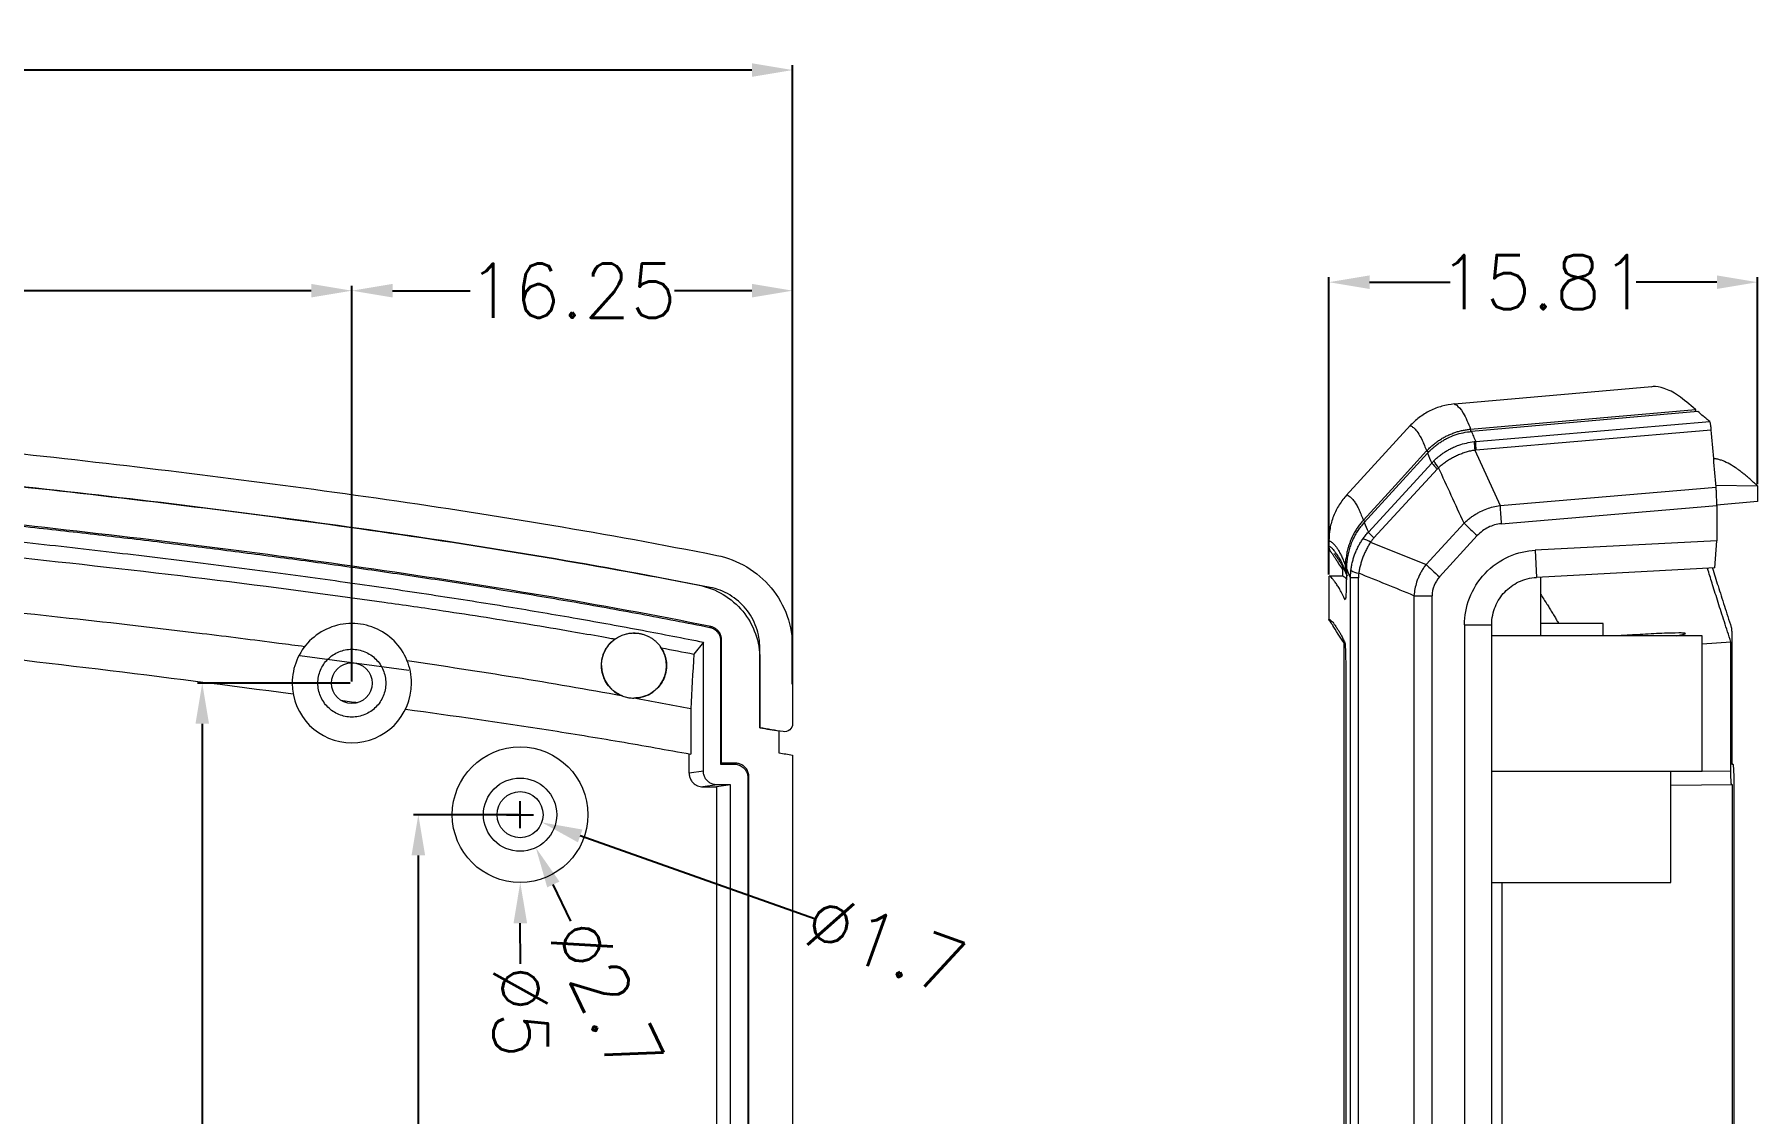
# Model space of a CAD drawing. Header units: inches. Extents: x 2021 to 3023, y 1089 to 1338.
# Drawn here: x 2543.6 to 2607.2, y 1244.2 to 1284 of the extents above; entities that cross this region are included whole.
import ezdxf

# ---------------------------------------------------------------- set-up
doc = ezdxf.new("R2010")
doc.units = ezdxf.units.IN
doc.styles.get("Standard").update_dxf_attribs({"font": 'txt', "bigfont": 'gbcbig.shx'})
doc.dimstyles.new('2', dxfattribs={"dimtxt": 2, "dimasz": 1.5, "dimexe": 0.18, "dimexo": 0.0625, "dimgap": 0.1, "dimtad": 0, "dimzin": 9, "dimdsep": 46, "dimtxsty": 'Standard', "dimcen": 0.5, "dimclrd": 3, "dimclre": 3, "dimadec": 0, "dimazin": 2, "dimtfac": 1, "dimtofl": 0, "dimtmove": 0, "dimatfit": 3, "dimfxl": 1, "dimtolj": 1, "dimtzin": 0, "dimarcsym": 0})

# ---------------------------------------------------------------- blocks, each defined once
blk = doc.blocks.new('*D121')
at = {"color": 3, "lineweight": -2}
for p, q in [((2461.172, 1266.068), (2461.172, 1282.888)), ((2462.672, 1282.708), (2513.106, 1282.708)), ((2570.072, 1282.708), (2519.639, 1282.708)), ((2571.572, 1261.469), (2571.572, 1282.888))]:
    blk.add_line(p, q, dxfattribs=at)
at = {"color": 3}
for points in [[(2462.672, 1282.958), (2462.672, 1282.458), (2461.172, 1282.708)], [(2570.072, 1282.958), (2570.072, 1282.458), (2571.572, 1282.708)]]:
    blk.add_solid(points, dxfattribs=at)
at = {"layer": 'Defpoints', "color": 0}
for p in [(2571.572, 1282.708), (2461.172, 1266.005), (2571.572, 1261.406)]:
    blk.add_point(p, dxfattribs=at)
at = {"color": 0, "insert": (2516.372, 1282.708), "char_height": 2, "attachment_point": 5}
blk.add_mtext('\\A1;110.4', dxfattribs=at)
blk = doc.blocks.new('*D128')
at = {"color": 3, "lineweight": -2}
for p, q in [((2555.256, 1260.104), (2549.621, 1260.104)), ((2549.801, 1258.604), (2549.801, 1243.854)), ((2549.801, 1222.904), (2549.801, 1237.654)), ((2555.256, 1221.404), (2549.621, 1221.404))]:
    blk.add_line(p, q, dxfattribs=at)
at = {"color": 3}
for points in [[(2549.551, 1258.604), (2550.051, 1258.604), (2549.801, 1260.104)], [(2549.551, 1222.904), (2550.051, 1222.904), (2549.801, 1221.404)]]:
    blk.add_solid(points, dxfattribs=at)
at = {"layer": 'Defpoints', "color": 0}
for p in [(2549.801, 1260.104), (2555.318, 1260.104), (2555.318, 1221.404)]:
    blk.add_point(p, dxfattribs=at)
at = {"color": 0, "insert": (2549.801, 1240.754), "char_height": 2, "attachment_point": 5, "rotation": 90}
blk.add_mtext('\\A1;38.7', dxfattribs=at)
blk = doc.blocks.new('*D129')
at = {"color": 3, "lineweight": -2}
for p, q in [((2561.46, 1255.254), (2557.589, 1255.254)), ((2557.769, 1253.754), (2557.769, 1242.52)), ((2557.769, 1227.754), (2557.769, 1238.987)), ((2561.46, 1226.254), (2557.589, 1226.254))]:
    blk.add_line(p, q, dxfattribs=at)
at = {"color": 3}
for points in [[(2557.519, 1253.754), (2558.019, 1253.754), (2557.769, 1255.254)], [(2557.519, 1227.754), (2558.019, 1227.754), (2557.769, 1226.254)]]:
    blk.add_solid(points, dxfattribs=at)
at = {"layer": 'Defpoints', "color": 0}
for p in [(2561.522, 1255.254), (2557.769, 1226.254), (2561.522, 1226.254)]:
    blk.add_point(p, dxfattribs=at)
at = {"color": 0, "insert": (2557.769, 1240.754), "char_height": 2, "attachment_point": 5, "rotation": 90}
blk.add_mtext('\\A1;29', dxfattribs=at)
blk = doc.blocks.new('*D130')
at = {"color": 3, "lineweight": -2}
for p, q in [((2555.318, 1260.166), (2555.318, 1274.754)), ((2571.572, 1260.072), (2571.572, 1274.754)), ((2556.818, 1274.574), (2559.679, 1274.574)), ((2570.072, 1274.574), (2567.212, 1274.574))]:
    blk.add_line(p, q, dxfattribs=at)
at = {"color": 3}
for points in [[(2556.818, 1274.824), (2556.818, 1274.324), (2555.318, 1274.574)], [(2570.072, 1274.824), (2570.072, 1274.324), (2571.572, 1274.574)]]:
    blk.add_solid(points, dxfattribs=at)
at = {"layer": 'Defpoints', "color": 0}
for p in [(2555.318, 1274.574), (2555.318, 1260.104), (2571.572, 1260.01)]:
    blk.add_point(p, dxfattribs=at)
at = {"color": 0, "insert": (2563.445, 1274.574), "char_height": 2, "attachment_point": 5}
blk.add_mtext('\\A1;16.25', dxfattribs=at)
blk = doc.blocks.new('*D131')
at = {"color": 3, "lineweight": -2}
for p, q in [((2522.172, 1263.366), (2522.172, 1274.754)), ((2555.318, 1260.166), (2555.318, 1274.754)), ((2523.672, 1274.574), (2534.979, 1274.574)), ((2553.818, 1274.574), (2542.512, 1274.574))]:
    blk.add_line(p, q, dxfattribs=at)
at = {"color": 3}
for points in [[(2523.672, 1274.824), (2523.672, 1274.324), (2522.172, 1274.574)], [(2553.818, 1274.824), (2553.818, 1274.324), (2555.318, 1274.574)]]:
    blk.add_solid(points, dxfattribs=at)
at = {"layer": 'Defpoints', "color": 0}
for p in [(2522.172, 1274.574), (2522.172, 1263.304), (2555.318, 1260.104)]:
    blk.add_point(p, dxfattribs=at)
at = {"color": 0, "insert": (2538.745, 1274.574), "char_height": 2, "attachment_point": 5}
blk.add_mtext('\\A1;33.15', dxfattribs=at)
blk = doc.blocks.new('*D139')
at = {"color": 3, "lineweight": -2}
for p, q in [((2561.522, 1254.754), (2561.522, 1255.754)), ((2561.022, 1255.254), (2562.022, 1255.254)), ((2561.535, 1249.754), (2561.531, 1251.254))]:
    blk.add_line(p, q, dxfattribs=at)
at = {"color": 3}
blk.add_solid([(2561.781, 1251.254), (2561.281, 1251.253), (2561.528, 1252.754)], dxfattribs=at)
at = {"layer": 'Defpoints', "color": 0}
for p in [(2561.517, 1257.754), (2561.528, 1252.754)]:
    blk.add_point(p, dxfattribs=at)
at = {"color": 0, "insert": (2561.539, 1247.987), "char_height": 2, "attachment_point": 5, "rotation": 270.1296}
blk.add_mtext('\\A1;∅5', dxfattribs=at)
blk = doc.blocks.new('*D140')
at = {"color": 3, "lineweight": -2}
for p, q in [((2561.522, 1254.754), (2561.522, 1255.754)), ((2561.022, 1255.254), (2562.022, 1255.254)), ((2563.394, 1251.327), (2562.748, 1252.681))]:
    blk.add_line(p, q, dxfattribs=at)
at = {"color": 3}
blk.add_solid([(2562.974, 1252.788), (2562.523, 1252.573), (2562.103, 1254.035)], dxfattribs=at)
at = {"layer": 'Defpoints', "color": 0}
for p in [(2560.942, 1256.472), (2562.103, 1254.035)]:
    blk.add_point(p, dxfattribs=at)
at = {"color": 0, "insert": (2564.727, 1248.528), "char_height": 2, "attachment_point": 5, "rotation": 295.47857}
blk.add_mtext('\\A1;∅2.7', dxfattribs=at)
blk = doc.blocks.new('*D141')
at = {"color": 3, "lineweight": -2}
for p, q in [((2561.522, 1254.754), (2561.522, 1255.754)), ((2561.022, 1255.254), (2562.022, 1255.254)), ((2572.385, 1251.414), (2563.738, 1254.471))]:
    blk.add_line(p, q, dxfattribs=at)
at = {"color": 3}
blk.add_solid([(2563.821, 1254.706), (2563.655, 1254.235), (2562.324, 1254.97)], dxfattribs=at)
at = {"layer": 'Defpoints', "color": 0}
for p in [(2560.721, 1255.537), (2562.324, 1254.97)]:
    blk.add_point(p, dxfattribs=at)
at = {"color": 0, "insert": (2574.994, 1250.493), "char_height": 2, "attachment_point": 5, "rotation": 340.53588}
blk.add_mtext('\\A1;∅1.7', dxfattribs=at)
blk = doc.blocks.new('*D142')
at = {"color": 3, "lineweight": -2}
for p, q in [((2591.346, 1264.111), (2591.346, 1275.067)), ((2592.846, 1274.887), (2595.818, 1274.887)), ((2605.655, 1274.887), (2602.684, 1274.887)), ((2607.155, 1267.442), (2607.155, 1275.067))]:
    blk.add_line(p, q, dxfattribs=at)
at = {"color": 3}
for points in [[(2592.846, 1275.137), (2592.846, 1274.637), (2591.346, 1274.887)], [(2605.655, 1275.137), (2605.655, 1274.637), (2607.155, 1274.887)]]:
    blk.add_solid(points, dxfattribs=at)
at = {"layer": 'Defpoints', "color": 0}
for p in [(2607.155, 1274.887), (2607.155, 1267.38), (2591.346, 1264.048)]:
    blk.add_point(p, dxfattribs=at)
at = {"color": 0, "insert": (2599.251, 1274.887), "char_height": 2, "attachment_point": 5}
blk.add_mtext('\\A1;15.81', dxfattribs=at)

msp = doc.modelspace()

# ---------------------------------------------------------------- linework, layer by layer
at = {"color": 7, "linetype": 'Continuous', "lineweight": 15}
for p, q in [((2603.257, 1271.032), (2595.977, 1270.395)), ((2595.978, 1270.385), (2595.992, 1270.379)), ((2596.575, 1269.466), (2604.868, 1270.197)), ((2594.358, 1269.61), (2591.987, 1267.023)), ((2604.954, 1270.121), (2596.607, 1269.385)), ((2596.763, 1269.016), (2605.391, 1269.749)), ((2605.45, 1269.436), (2596.767, 1268.698)), ((2592.652, 1266.028), (2594.985, 1268.583)), ((2596.767, 1268.698), (2596.731, 1268.695)), ((2596.731, 1268.695), (2597.659, 1266.655)), ((2605.569, 1268.38), (2605.538, 1268.381)), ((2592.803, 1265.673), (2595.139, 1268.218)), ((2595.348, 1268.002), (2593.01, 1265.458)), ((2592.004, 1267.041), (2592.004, 1267.041)), ((2597.659, 1266.655), (2605.627, 1267.333)), ((2605.621, 1267.407), (2607.155, 1267.38)), ((2607.155, 1267.38), (2607.155, 1266.799)), ((2597.707, 1265.98), (2605.652, 1266.655)), ((2607.155, 1266.799), (2605.652, 1266.668)), ((2605.652, 1266.655), (2605.652, 1265.355)), ((2594.934, 1264.48), (2596.332, 1266.003)), ((2591.346, 1265.349), (2591.346, 1265.149)), ((2591.347, 1265.149), (2591.347, 1265.149)), ((2592.886, 1265.303), (2594.934, 1264.48)), ((2595.426, 1264.02), (2596.822, 1265.544)), ((2605.652, 1265.355), (2598.958, 1265.004)), ((2605.583, 1264.35), (2605.652, 1265.355)), ((2598.958, 1265.004), (2599.01, 1264.005)), ((2591.346, 1264.048), (2591.346, 1262.448)), ((2591.852, 1264.054), (2591.353, 1264.054)), ((2591.846, 1264.417), (2591.846, 1264.054)), ((2592.439, 1263.987), (2592.146, 1263.987)), ((2592.146, 1217.52), (2592.146, 1263.987)), ((2592.439, 1217.52), (2592.439, 1263.987)), ((2605.583, 1264.35), (2599.01, 1264.005)), ((2599.158, 1263.804), (2599.158, 1264.013)), ((2594.486, 1263.329), (2595.158, 1263.329)), ((2594.486, 1263.329), (2594.486, 1218.178)), ((2595.158, 1218.178), (2595.158, 1263.329)), ((2599.158, 1261.854), (2599.158, 1263.804)), ((2565.701, 1261.952), (2565.851, 1261.946)), ((2596.352, 1262.258), (2596.352, 1219.249)), ((2596.352, 1262.258), (2597.352, 1262.258)), ((2597.352, 1219.249), (2597.352, 1262.258)), ((2601.46, 1262.304), (2599.158, 1262.304)), ((2568.281, 1261.617), (2567.928, 1261.174)), ((2568.281, 1256.853), (2568.281, 1261.617)), ((2568.916, 1261.67), (2568.952, 1261.7)), ((2568.916, 1261.67), (2568.916, 1257.117)), ((2568.952, 1257.154), (2568.952, 1261.7)), ((2570.365, 1258.459), (2570.365, 1261.394)), ((2571.572, 1261.406), (2571.572, 1258.613)), ((2591.896, 1261.677), (2591.896, 1219.828)), ((2605.108, 1261.854), (2597.352, 1261.854)), ((2605.108, 1259.354), (2605.108, 1261.854)), ((2606.171, 1261.617), (2605.108, 1261.535)), ((2606.171, 1256.853), (2606.171, 1261.617)), ((2606.211, 1261.67), (2606.211, 1257.117)), ((2557.425, 1260.574), (2553.395, 1261.109)), ((2570.365, 1260.987), (2570.365, 1258.459)), ((2591.971, 1260.388), (2591.971, 1221.119)), ((2567.815, 1259.151), (2567.815, 1257.488)), ((2605.108, 1256.854), (2605.108, 1259.354)), ((2571.069, 1258.342), (2571.069, 1257.532)), ((2567.76, 1256.779), (2567.76, 1257.498)), ((2568.281, 1256.853), (2567.76, 1256.779)), ((2568.952, 1257.154), (2568.916, 1257.117)), ((2568.916, 1257.117), (2569.421, 1257.117)), ((2569.458, 1257.154), (2568.952, 1257.154)), ((2569.421, 1257.117), (2569.458, 1257.154)), ((2571.572, 1257.454), (2571.572, 1224.053)), ((2597.352, 1256.854), (2605.108, 1256.854)), ((2606.211, 1257.117), (2606.244, 1257.117)), ((2606.244, 1257.117), (2606.211, 1257.117)), ((2568.784, 1256.354), (2568.263, 1256.279)), ((2568.263, 1256.279), (2568.767, 1256.28)), ((2569.287, 1256.354), (2568.767, 1256.28)), ((2568.767, 1256.28), (2568.767, 1225.228)), ((2569.287, 1256.354), (2568.784, 1256.354)), ((2569.287, 1225.154), (2569.287, 1256.354)), ((2569.958, 1256.653), (2569.921, 1256.616)), ((2569.921, 1256.616), (2569.921, 1224.891)), ((2569.958, 1224.854), (2569.958, 1256.653)), ((2603.958, 1252.754), (2603.958, 1256.834)), ((2606.203, 1256.354), (2603.958, 1256.334)), ((2606.235, 1256.354), (2603.958, 1256.334)), ((2606.235, 1256.354), (2606.203, 1256.354)), ((2606.235, 1225.154), (2606.235, 1256.354)), ((2606.276, 1256.616), (2606.276, 1224.891)), ((2597.352, 1252.754), (2603.958, 1252.754)), ((2597.728, 1252.754), (2597.728, 1228.754))]:
    msp.add_line(p, q, dxfattribs=at)
at = {"color": 8, "linetype": 'Continuous', "lineweight": 15}
for p, q in [((2570.365, 1261.394), (2570.332, 1261.353)), ((2606.171, 1256.853), (2603.958, 1256.834))]:
    msp.add_line(p, q, dxfattribs=at)
at = {"color": 7, "linetype": 'Continuous', "lineweight": 15, "flags": 128}
for points in [[(2592.62, 1266.109), (2593.787, 1267.387), (2594.953, 1268.664)], [(2568.514, 1262.161), (2568.533, 1262.176), (2568.551, 1262.191)]]:
    msp.add_lwpolyline(points, dxfattribs=at)
at = {"color": 7, "linetype": 'Continuous', "lineweight": 15}
for centre, radius in [((2555.318, 1260.104), 0.75), ((2561.522, 1255.254), 2.5), ((2561.522, 1255.254), 1.35), ((2561.522, 1255.254), 0.85)]:
    msp.add_circle(centre, radius, dxfattribs=at)
at = {"color": 8, "linetype": 'Continuous', "lineweight": 15}
for centre, radius, start, end in [((2592.881, 1269.054), 3.718, 5.01426, 6.35882), ((2589.393, 1262.413), 8.366, 47.61817, 48.3471), ((2587.052, 1259.85), 8.377, 47.61877, 48.34715), ((2590.745, 1252.954), 11.802, 83.79221, 84.00058), ((2592.25, 1264.26), 0.298, 179.8811, 223.79029), ((2592.096, 1264.438), 0.135, 185.09573, 230.15823)]:
    msp.add_arc(centre, radius, start, end, dxfattribs=at)
at = {"color": 7, "linetype": 'Continuous', "lineweight": 15}
for centre, radius, start, end in [((2603.476, 1269.463), 6.789, 183.82883, 186.49869), ((2598.774, 1268.883), 2.015, 176.23634, 185.27336), ((2596.046, 1268.711), 0.931, 206.52304, 225.34757), ((2596.867, 1269.675), 2.26, 220.1526, 227.76362), ((2619.757, 1267.89), 22.133, 183.19749, 184.95098), ((2618.212, 1288.932), 31.694, 226.34033, 227.55483), ((2592.515, 1264.772), 0.647, 55.00799, 82.76707), ((2594.52, 1267.122), 2.247, 220.14603, 227.76156), ((2592.496, 1264.697), 0.545, 232.25685, 264.99163), ((2565.721, 1260.752), 1.199, 179.93143, 35.20555), ((2555.318, 1260.104), 2.2, 180, 0)]:
    msp.add_arc(centre, radius, start, end, dxfattribs=at)
for points, knots in [([(2470.299, 1270.197), (2474.401, 1270.483), (2478.508, 1270.708), (2486.734, 1270.981), (2490.854, 1271.033), (2497.03, 1271.038), (2499.089, 1271.028), (2503.207, 1270.989), (2505.266, 1270.961), (2509.385, 1270.88), (2511.444, 1270.826), (2515.562, 1270.68), (2517.621, 1270.589), (2523.798, 1270.262), (2527.914, 1269.973), (2536.131, 1269.282), (2540.235, 1268.885), (2548.431, 1267.975), (2552.52, 1267.464), (2560.672, 1266.29), (2564.734, 1265.62), (2568.774, 1264.815)], [0, 0, 0, 0, 0.125, 0.125, 0.25, 0.25, 0.3125, 0.3125, 0.375, 0.375, 0.4375, 0.4375, 0.5, 0.5, 0.625, 0.625, 0.75, 0.75, 0.875, 0.875, 1, 1, 1, 1]), ([(2604.868, 1270.197), (2604.65, 1270.381), (2604.215, 1270.75), (2603.705, 1270.998), (2603.371, 1271.06), (2603.245, 1271.023), (2603.218, 1271.015)], [0, 0, 0, 0, 0.304872, 0.609992, 0.914861, 1, 1, 1, 1]), ([(2595.972, 1270.396), (2595.819, 1270.374), (2595.511, 1270.331), (2595.07, 1270.156), (2594.665, 1269.911), (2594.444, 1269.693), (2594.335, 1269.584)], [0, 0, 0, 0, 0.248696, 0.499943, 0.751217, 1, 1, 1, 1]), ([(2604.882, 1270.115), (2604.881, 1270.128), (2604.878, 1270.165), (2604.873, 1270.189), (2604.869, 1270.195), (2604.868, 1270.197)], [0, 0, 0, 0, 0.282001, 0.77673, 1, 1, 1, 1]), ([(2568.526, 1263.634), (2564.484, 1264.44), (2560.419, 1265.11), (2552.258, 1266.283), (2548.163, 1266.794), (2539.967, 1267.701), (2535.863, 1268.097), (2527.645, 1268.785), (2523.531, 1269.072), (2517.348, 1269.396), (2515.286, 1269.486), (2511.164, 1269.63), (2509.103, 1269.682), (2504.984, 1269.761), (2502.924, 1269.788), (2498.806, 1269.825), (2496.748, 1269.834), (2490.574, 1269.826), (2486.46, 1269.771), (2480.293, 1269.559), (2478.238, 1269.467), (2474.129, 1269.245), (2472.076, 1269.114), (2470.022, 1268.969)], [0, 0, 0, 0, 0.125, 0.125, 0.25, 0.25, 0.375, 0.375, 0.5, 0.5, 0.5625, 0.5625, 0.625, 0.625, 0.6875, 0.6875, 0.75, 0.75, 0.875, 0.875, 0.9375, 0.9375, 1, 1, 1, 1]), ([(2470.022, 1268.969), (2472.065, 1269.113), (2474.109, 1269.244), (2478.199, 1269.465), (2480.246, 1269.557), (2486.391, 1269.769), (2490.495, 1269.825), (2496.647, 1269.834), (2498.698, 1269.826), (2502.8, 1269.79), (2504.852, 1269.762), (2508.954, 1269.686), (2511.005, 1269.634), (2515.108, 1269.493), (2517.159, 1269.405), (2523.312, 1269.086), (2527.412, 1268.802), (2535.598, 1268.122), (2539.685, 1267.729), (2547.85, 1266.831), (2551.925, 1266.326), (2560.047, 1265.168), (2564.094, 1264.508), (2568.12, 1263.715)], [0, 0, 0, 0, 0.0625, 0.0625, 0.125, 0.125, 0.25, 0.25, 0.3125, 0.3125, 0.375, 0.375, 0.4375, 0.4375, 0.5, 0.5, 0.625, 0.625, 0.75, 0.75, 0.875, 0.875, 1, 1, 1, 1]), ([(2605.391, 1269.749), (2605.351, 1269.781), (2605.312, 1269.814), (2605.272, 1269.846), (2605.233, 1269.879), (2605.195, 1269.912), (2605.156, 1269.945), (2605.087, 1270.004), (2605.02, 1270.063), (2604.954, 1270.121)], [0, 0, 0, 0, 0.001369104, 0.001369104, 0.001369104, 0.002738208, 0.002738208, 0.002738208, 0.00519839, 0.00519839, 0.00519839, 0.00519839]), ([(2605.45, 1269.436), (2605.448, 1269.459), (2605.443, 1269.505), (2605.436, 1269.567), (2605.428, 1269.623), (2605.42, 1269.671), (2605.411, 1269.71), (2605.401, 1269.737), (2605.395, 1269.745), (2605.391, 1269.749)], [0, 0, 0, 0, 0.1271304, 0.2605366, 0.3997639, 0.5441872, 0.6930151, 0.8453065, 1, 1, 1, 1]), ([(2594.953, 1268.664), (2594.989, 1268.701), (2595.06, 1268.777), (2595.177, 1268.881), (2595.299, 1268.979), (2595.428, 1269.069), (2595.561, 1269.151), (2595.7, 1269.224), (2595.842, 1269.288), (2595.986, 1269.343), (2596.133, 1269.388), (2596.28, 1269.423), (2596.428, 1269.45), (2596.526, 1269.461), (2596.575, 1269.466)], [0, 0, 0, 0, 0.083951, 0.168335, 0.252989, 0.337746, 0.422438, 0.506899, 0.590964, 0.674472, 0.75727, 0.839214, 0.920165, 1, 1, 1, 1]), ([(2594.985, 1268.583), (2595.021, 1268.62), (2595.092, 1268.695), (2595.206, 1268.799), (2595.326, 1268.895), (2595.452, 1268.983), (2595.583, 1269.064), (2595.766, 1269.162), (2596.003, 1269.261), (2596.301, 1269.347), (2596.505, 1269.372), (2596.607, 1269.385)], [0, 0, 0, 0, 0.083757, 0.166933, 0.249851, 0.332835, 0.416208, 0.500288, 0.667455, 0.833162, 1, 1, 1, 1]), ([(2595.213, 1268.295), (2595.248, 1268.328), (2595.319, 1268.396), (2595.432, 1268.49), (2595.551, 1268.579), (2595.676, 1268.66), (2595.806, 1268.734), (2595.96, 1268.81), (2596.251, 1268.93), (2596.512, 1268.976), (2596.702, 1269.01)], [0, 0, 0, 0, 0.086987, 0.174669, 0.262899, 0.351526, 0.440395, 0.529348, 0.658249, 1, 1, 1, 1]), ([(2596.607, 1269.385), (2596.63, 1269.326), (2596.679, 1269.202), (2596.734, 1269.08), (2596.763, 1269.016)], [0, 0, 0, 0, 0.479384, 1, 1, 1, 1]), ([(2605.627, 1267.333), (2605.597, 1267.684), (2605.567, 1268.034), (2605.538, 1268.385), (2605.508, 1268.735), (2605.479, 1269.086), (2605.45, 1269.436)], [0, 0, 0, 0, 0.001440448, 0.001440448, 0.001440448, 0.002880898, 0.002880898, 0.002880898, 0.002880898]), ([(2568.551, 1262.191), (2564.432, 1263.02), (2560.284, 1263.705), (2551.965, 1264.902), (2547.792, 1265.42), (2539.429, 1266.34), (2535.242, 1266.741), (2526.856, 1267.432), (2522.656, 1267.717), (2516.354, 1268.031), (2514.253, 1268.118), (2510.049, 1268.252), (2507.947, 1268.299), (2503.741, 1268.37), (2501.638, 1268.394), (2497.433, 1268.423), (2495.33, 1268.428), (2489.026, 1268.401), (2484.827, 1268.324), (2478.538, 1268.072), (2476.443, 1267.966), (2472.256, 1267.715), (2470.164, 1267.568), (2468.072, 1267.417)], [0, 0, 0, 0, 0.125, 0.125, 0.25, 0.25, 0.375, 0.375, 0.5, 0.5, 0.5625, 0.5625, 0.625, 0.625, 0.6875, 0.6875, 0.75, 0.75, 0.875, 0.875, 0.9375, 0.9375, 1, 1, 1, 1]), ([(2468.072, 1267.38), (2468.963, 1267.444), (2470.732, 1267.571), (2473.368, 1267.747), (2475.964, 1267.9), (2478.512, 1268.03), (2481.004, 1268.137), (2483.434, 1268.222), (2485.804, 1268.286), (2488.132, 1268.332), (2490.447, 1268.364), (2492.785, 1268.382), (2495.174, 1268.389), (2497.641, 1268.384), (2500.208, 1268.369), (2502.878, 1268.342), (2505.637, 1268.303), (2508.452, 1268.25), (2511.286, 1268.178), (2514.099, 1268.084), (2516.86, 1267.969), (2519.546, 1267.837), (2522.449, 1267.673), (2525.576, 1267.47), (2528.924, 1267.224), (2532.166, 1266.96), (2535.264, 1266.686), (2538.196, 1266.408), (2540.965, 1266.129), (2543.596, 1265.847), (2546.123, 1265.562), (2548.584, 1265.268), (2551.017, 1264.963), (2553.453, 1264.642), (2555.913, 1264.3), (2558.4, 1263.934), (2560.91, 1263.54), (2563.437, 1263.115), (2565.975, 1262.66), (2567.666, 1262.327), (2568.514, 1262.161)], [0, 0, 0, 0, 0.026632, 0.052894, 0.078759, 0.104123, 0.128902, 0.153038, 0.17653, 0.199502, 0.222352, 0.245446, 0.269054, 0.293432, 0.318853, 0.3454, 0.372846, 0.400895, 0.429117, 0.457109, 0.48457, 0.511267, 0.537019, 0.571005, 0.604418, 0.636789, 0.667681, 0.69687, 0.724334, 0.750425, 0.775523, 0.799961, 0.824127, 0.84844, 0.873064, 0.898007, 0.923229, 0.948672, 0.97427, 1, 1, 1, 1]), ([(2596.731, 1268.695), (2596.676, 1268.684), (2596.567, 1268.663), (2596.405, 1268.619), (2596.247, 1268.566), (2596.091, 1268.503), (2595.94, 1268.43), (2595.794, 1268.348), (2595.653, 1268.256), (2595.518, 1268.157), (2595.434, 1268.084), (2595.392, 1268.048)], [0, 0, 0, 0, 0.110463, 0.221182, 0.332124, 0.44325, 0.554516, 0.665871, 0.777268, 0.888659, 1, 1, 1, 1]), ([(2607.155, 1267.38), (2607.107, 1267.422), (2607.02, 1267.499), (2606.895, 1267.609), (2606.779, 1267.709), (2606.664, 1267.805), (2606.551, 1267.895), (2606.441, 1267.977), (2606.275, 1268.095), (2606.063, 1268.223), (2605.852, 1268.314), (2605.69, 1268.359), (2605.6, 1268.377), (2605.558, 1268.38), (2605.553, 1268.38)], [0, 0, 0, 0, 0.071114, 0.129514, 0.191258, 0.253817, 0.316279, 0.379829, 0.44283, 0.612446, 0.78378, 0.885311, 0.986467, 1, 1, 1, 1]), ([(2468.072, 1266.799), (2468.804, 1266.852), (2470.492, 1266.974), (2473.342, 1267.167), (2476.988, 1267.379), (2480.838, 1267.557), (2485.829, 1267.719), (2491.801, 1267.815), (2498.835, 1267.809), (2505.426, 1267.735), (2511.076, 1267.614), (2515.868, 1267.438), (2520.019, 1267.235), (2524.008, 1266.997), (2527.988, 1266.717), (2532.04, 1266.391), (2535.912, 1266.046), (2539.592, 1265.689), (2543.087, 1265.322), (2546.418, 1264.946), (2549.601, 1264.56), (2552.651, 1264.166), (2555.576, 1263.764), (2558.377, 1263.352), (2561.052, 1262.931), (2563.592, 1262.5), (2565.989, 1262.067), (2567.534, 1261.764), (2568.281, 1261.617)], [0, 0, 0, 0, 0.021921, 0.050603, 0.085344, 0.131004, 0.165674, 0.2344, 0.309192, 0.375415, 0.430864, 0.477607, 0.518281, 0.554688, 0.596642, 0.637163, 0.675796, 0.712463, 0.747311, 0.780546, 0.812352, 0.842884, 0.872231, 0.900394, 0.927328, 0.952988, 0.977277, 1, 1, 1, 1]), ([(2565.013, 1261.722), (2564.856, 1261.75), (2564.329, 1261.844), (2563.276, 1262.028), (2561.324, 1262.355), (2559.018, 1262.716), (2555.789, 1263.186), (2551.205, 1263.801), (2545.051, 1264.528), (2537.948, 1265.246), (2531.372, 1265.812), (2525.443, 1266.239), (2520.481, 1266.527), (2515.986, 1266.732), (2511.715, 1266.874), (2507.404, 1266.964), (2502.81, 1267.02), (2497.53, 1267.047), (2492.248, 1267.029), (2487.588, 1266.955), (2483.665, 1266.85), (2479.911, 1266.703), (2476.016, 1266.496), (2472.089, 1266.241), (2469.47, 1266.041), (2468.072, 1265.934)], [0, 0, 0, 0, 0.004928, 0.016567, 0.033085, 0.066152, 0.088746, 0.133998, 0.209177, 0.280213, 0.354463, 0.41284, 0.46352, 0.507684, 0.551522, 0.595178, 0.640552, 0.693035, 0.75781, 0.803285, 0.836605, 0.878757, 0.919036, 0.956811, 1, 1, 1, 1]), ([(2592.011, 1267.048), (2591.912, 1266.93), (2591.714, 1266.69), (2591.506, 1266.266), (2591.371, 1265.813), (2591.355, 1265.502), (2591.347, 1265.348)], [0, 0, 0, 0, 0.248431, 0.499972, 0.751529, 1, 1, 1, 1]), ([(2605.652, 1266.655), (2605.652, 1266.687), (2605.652, 1266.751), (2605.65, 1266.845), (2605.648, 1266.938), (2605.645, 1267.027), (2605.642, 1267.112), (2605.637, 1267.192), (2605.633, 1267.266), (2605.629, 1267.311), (2605.627, 1267.333)], [0, 0, 0, 0, 0.127653, 0.255654, 0.383431, 0.510416, 0.636057, 0.759838, 0.881289, 1, 1, 1, 1]), ([(2596.332, 1266.003), (2596.369, 1266.037), (2596.442, 1266.106), (2596.561, 1266.199), (2596.683, 1266.285), (2596.81, 1266.363), (2596.97, 1266.448), (2597.169, 1266.533), (2597.409, 1266.61), (2597.575, 1266.64), (2597.659, 1266.655)], [0, 0, 0, 0, 0.1010341, 0.2013197, 0.3008654, 0.3996841, 0.4977937, 0.66308, 0.8304592, 1, 1, 1, 1]), ([(2592.62, 1266.109), (2592.585, 1266.07), (2592.513, 1265.989), (2592.416, 1265.858), (2592.324, 1265.717), (2592.24, 1265.567), (2592.165, 1265.408), (2592.1, 1265.24), (2592.046, 1265.064), (2592.004, 1264.881), (2591.987, 1264.755), (2591.979, 1264.692)], [0, 0, 0, 0, 0.100744, 0.204076, 0.309998, 0.418512, 0.52962, 0.643322, 0.759618, 0.878512, 1, 1, 1, 1]), ([(2592.652, 1266.028), (2592.616, 1265.987), (2592.542, 1265.903), (2592.44, 1265.765), (2592.342, 1265.613), (2592.252, 1265.446), (2592.172, 1265.267), (2592.105, 1265.074), (2592.05, 1264.871), (2592.029, 1264.73), (2592.018, 1264.659)], [0, 0, 0, 0, 0.106694, 0.219061, 0.33698, 0.460252, 0.5886, 0.721659, 0.858972, 1, 1, 1, 1]), ([(2597.707, 1265.98), (2597.539, 1265.966), (2597.374, 1265.921), (2597.073, 1265.773), (2596.937, 1265.669), (2596.822, 1265.544)], [0, 0, 0, 0, 0.5, 0.5, 1, 1, 1, 1]), ([(2591.348, 1265.149), (2591.35, 1265.12), (2591.354, 1265.066), (2591.385, 1264.998), (2591.412, 1264.954), (2591.423, 1264.938), (2591.437, 1264.919), (2591.454, 1264.895), (2591.477, 1264.863), (2591.511, 1264.813), (2591.561, 1264.739), (2591.629, 1264.632), (2591.714, 1264.498), (2591.798, 1264.369), (2591.846, 1264.295)], [0, 0, 0, 0, 0.072141, 0.136902, 0.186999, 0.225616, 0.267446, 0.329879, 0.400977, 0.474741, 0.600902, 0.720149, 0.837354, 1, 1, 1, 1]), ([(2592.163, 1264.267), (2592.17, 1264.318), (2592.183, 1264.42), (2592.216, 1264.572), (2592.258, 1264.722), (2592.308, 1264.869), (2592.368, 1265.013), (2592.436, 1265.152), (2592.512, 1265.287), (2592.568, 1265.372), (2592.597, 1265.414)], [0, 0, 0, 0, 0.124963, 0.250367, 0.375998, 0.501637, 0.627067, 0.752074, 0.876451, 1, 1, 1, 1]), ([(2592.886, 1265.303), (2592.859, 1265.259), (2592.804, 1265.171), (2592.729, 1265.033), (2592.662, 1264.891), (2592.603, 1264.747), (2592.552, 1264.6), (2592.509, 1264.452), (2592.473, 1264.303), (2592.457, 1264.204), (2592.449, 1264.155)], [0, 0, 0, 0, 0.126351, 0.252761, 0.379001, 0.504848, 0.630078, 0.75448, 0.87785, 1, 1, 1, 1]), ([(2592.597, 1265.414), (2592.629, 1265.459), (2592.693, 1265.549), (2592.766, 1265.632), (2592.803, 1265.673)], [0, 0, 0, 0, 0.501227, 1, 1, 1, 1]), ([(2593.01, 1265.458), (2592.988, 1265.433), (2592.944, 1265.384), (2592.906, 1265.33), (2592.886, 1265.303)], [0, 0, 0, 0, 0.498278, 1, 1, 1, 1]), ([(2568.774, 1264.815), (2569.168, 1264.736), (2569.538, 1264.594), (2570.227, 1264.182), (2570.529, 1263.923), (2571.039, 1263.302), (2571.235, 1262.955), (2571.505, 1262.199), (2571.572, 1261.809), (2571.572, 1261.406)], [0, 0, 0, 0, 0.25, 0.25, 0.5, 0.5, 0.75, 0.75, 1, 1, 1, 1]), ([(2591.529, 1264.886), (2591.529, 1264.886), (2591.529, 1264.886), (2591.535, 1264.881), (2591.549, 1264.867), (2591.575, 1264.836), (2591.603, 1264.799), (2591.628, 1264.764), (2591.649, 1264.735), (2591.669, 1264.706), (2591.691, 1264.674), (2591.716, 1264.638), (2591.749, 1264.587), (2591.791, 1264.519), (2591.843, 1264.426), (2591.904, 1264.305), (2591.95, 1264.201), (2591.974, 1264.145)], [0, 0, 0, 0, 0.0217594, 0.0621001, 0.1351821, 0.2193985, 0.3003371, 0.3471892, 0.3904203, 0.4300296, 0.4674063, 0.5138265, 0.5717605, 0.6548209, 0.7538785, 0.8689367, 1, 1, 1, 1]), ([(2591.962, 1264.426), (2591.963, 1264.446), (2591.963, 1264.486), (2591.967, 1264.552), (2591.972, 1264.621), (2591.977, 1264.668), (2591.979, 1264.692)], [0, 0, 0, 0, 0.248948, 0.495228, 0.743933, 1, 1, 1, 1]), ([(2592.018, 1264.659), (2592.013, 1264.623), (2592.005, 1264.552), (2591.998, 1264.446), (2591.997, 1264.376), (2591.996, 1264.341)], [0, 0, 0, 0, 0.3344029, 0.6672869, 1, 1, 1, 1]), ([(2594.934, 1264.48), (2594.904, 1264.44), (2594.844, 1264.361), (2594.765, 1264.234), (2594.694, 1264.103), (2594.634, 1263.968), (2594.571, 1263.797), (2594.514, 1263.584), (2594.495, 1263.415), (2594.486, 1263.329)], [0, 0, 0, 0, 0.118945, 0.237877, 0.356511, 0.474718, 0.592367, 0.792716, 1, 1, 1, 1]), ([(2594.934, 1264.48), (2594.997, 1264.419), (2595.074, 1264.346), (2595.244, 1264.187), (2595.336, 1264.102), (2595.426, 1264.02)], [0, 0, 0, 0, 0.5, 0.5, 1, 1, 1, 1]), ([(2596.352, 1262.258), (2596.352, 1262.568), (2596.461, 1263.247), (2597.05, 1264.201), (2597.971, 1264.842), (2598.646, 1264.988), (2598.958, 1265.004)], [0, 0, 0, 0, 0.2499996, 0.4999996, 0.7499996, 0.9999996, 0.9999996, 0.9999996, 0.9999996]), ([(2553.576, 1261.447), (2553.261, 1261.488), (2552.002, 1261.654), (2549.109, 1262.016), (2544.277, 1262.573), (2537.667, 1263.241), (2531.201, 1263.79), (2526.537, 1264.123), (2524.599, 1264.246), (2524.146, 1264.274)], [0, 0, 0, 0, 0.032276, 0.128995, 0.296132, 0.526176, 0.803222, 0.954047, 1, 1, 1, 1]), ([(2591.949, 1263.163), (2591.917, 1263.234), (2591.852, 1263.382), (2591.761, 1263.553), (2591.668, 1263.701), (2591.581, 1263.827), (2591.503, 1263.929), (2591.444, 1263.997), (2591.401, 1264.035), (2591.373, 1264.053), (2591.357, 1264.058), (2591.354, 1264.056), (2591.353, 1264.055)], [0, 0, 0, 0, 0.126685, 0.260778, 0.380174, 0.506809, 0.62415, 0.729613, 0.812311, 0.898486, 0.971349, 1, 1, 1, 1]), ([(2591.852, 1264.056), (2591.855, 1264.056), (2591.859, 1264.057), (2591.873, 1264.052), (2591.891, 1264.041), (2591.916, 1264.022), (2591.948, 1263.992), (2591.975, 1263.96), (2591.991, 1263.942)], [0, 0, 0, 0, 0.138453, 0.279973, 0.449778, 0.614878, 0.775281, 1, 1, 1, 1]), ([(2591.962, 1264.426), (2591.961, 1264.371), (2591.959, 1264.326), (2591.956, 1264.268), (2591.954, 1264.256), (2591.952, 1264.26)], [0, 0, 0, 0, 0.5, 0.5, 1, 1, 1, 1]), ([(2591.996, 1264.341), (2591.994, 1264.171), (2591.991, 1263.832), (2591.98, 1263.445), (2591.968, 1263.22), (2591.961, 1263.204), (2591.959, 1263.199)], [0, 0, 0, 0, 0.293078, 0.58708, 0.885677, 1, 1, 1, 1]), ([(2592.146, 1263.987), (2592.147, 1264.034), (2592.148, 1264.127), (2592.158, 1264.22), (2592.163, 1264.267)], [0, 0, 0, 0, 0.500223, 1, 1, 1, 1]), ([(2592.449, 1264.155), (2592.446, 1264.127), (2592.44, 1264.071), (2592.439, 1264.015), (2592.439, 1263.987)], [0, 0, 0, 0, 0.499778, 1, 1, 1, 1]), ([(2595.426, 1264.02), (2595.34, 1263.926), (2595.271, 1263.817), (2595.18, 1263.583), (2595.158, 1263.456), (2595.158, 1263.329)], [0, 0, 0, 0, 0.5, 0.5, 1, 1, 1, 1]), ([(2606.171, 1261.617), (2606.09, 1261.873), (2605.923, 1262.399), (2605.699, 1263.095), (2605.503, 1263.711), (2605.376, 1264.12), (2605.322, 1264.308), (2605.314, 1264.336)], [0, 0, 0, 0, 0.235167, 0.484138, 0.736482, 0.960547, 1, 1, 1, 1]), ([(2605.489, 1264.345), (2605.557, 1264.13), (2605.693, 1263.7), (2605.926, 1262.978), (2606.101, 1262.428), (2606.186, 1262.161)], [0, 0, 0, 0, 0.338404, 0.678608, 1, 1, 1, 1]), ([(2568.12, 1263.715), (2568.436, 1263.653), (2568.733, 1263.539), (2569.286, 1263.21), (2569.528, 1263.002), (2569.937, 1262.506), (2570.095, 1262.227), (2570.311, 1261.622), (2570.365, 1261.309), (2570.365, 1260.987)], [0, 0, 0, 0, 0.25, 0.25, 0.5, 0.5, 0.75, 0.75, 1, 1, 1, 1]), ([(2570.365, 1261.394), (2570.365, 1261.659), (2570.321, 1261.917), (2570.143, 1262.414), (2570.013, 1262.642), (2569.678, 1263.049), (2569.479, 1263.22), (2569.027, 1263.49), (2568.785, 1263.583), (2568.526, 1263.634)], [0, 0, 0, 0, 0.25, 0.25, 0.5, 0.5, 0.75, 0.75, 1, 1, 1, 1]), ([(2599.158, 1263.378), (2599.196, 1263.32), (2599.271, 1263.204), (2599.378, 1263.036), (2599.46, 1262.905), (2599.514, 1262.818), (2599.553, 1262.754), (2599.592, 1262.69), (2599.636, 1262.618), (2599.678, 1262.547), (2599.719, 1262.477), (2599.758, 1262.408), (2599.792, 1262.351), (2599.811, 1262.316), (2599.818, 1262.304)], [0, 0, 0, 0, 0.1783865, 0.3537728, 0.4869095, 0.5517778, 0.5968117, 0.6631046, 0.727722, 0.7906424, 0.8518436, 0.911302, 0.9689934, 1, 1, 1, 1]), ([(2524.262, 1262.617), (2529.103, 1262.308), (2533.932, 1261.927), (2543.56, 1260.943), (2548.361, 1260.347), (2553.154, 1259.708)], [0, 0, 0, 0, 0.5, 0.5, 1, 1, 1, 1]), ([(2557.518, 1260.104), (2557.518, 1260.392), (2557.461, 1260.679), (2557.24, 1261.212), (2557.077, 1261.456), (2556.67, 1261.863), (2556.426, 1262.026), (2555.894, 1262.246), (2555.606, 1262.304), (2555.03, 1262.304), (2554.742, 1262.246), (2554.21, 1262.026), (2553.966, 1261.863), (2553.559, 1261.456), (2553.396, 1261.212), (2553.175, 1260.679), (2553.118, 1260.392), (2553.118, 1260.104)], [0, 0, 0, 0, 0.125, 0.125, 0.25, 0.25, 0.375, 0.375, 0.5, 0.5, 0.625, 0.625, 0.75, 0.75, 0.875, 0.875, 1, 1, 1, 1]), ([(2565.013, 1261.722), (2565.041, 1261.741), (2565.094, 1261.778), (2565.184, 1261.827), (2565.274, 1261.868), (2565.36, 1261.899), (2565.438, 1261.92), (2565.507, 1261.935), (2565.577, 1261.945), (2565.644, 1261.952), (2565.698, 1261.953), (2565.722, 1261.954)], [0, 0, 0, 0, 0.200614, 0.379486, 0.53665, 0.672157, 0.75917, 0.835362, 0.900805, 0.955617, 1, 1, 1, 1]), ([(2565.722, 1261.954), (2565.74, 1261.953), (2565.772, 1261.953), (2565.827, 1261.949), (2565.883, 1261.943), (2565.945, 1261.933), (2566.006, 1261.92), (2566.062, 1261.905), (2566.119, 1261.887), (2566.178, 1261.864), (2566.238, 1261.838), (2566.297, 1261.807), (2566.378, 1261.761), (2566.469, 1261.695), (2566.567, 1261.609), (2566.658, 1261.51), (2566.705, 1261.442), (2566.73, 1261.405)], [0, 0, 0, 0, 0.025304, 0.045295, 0.060699, 0.073073, 0.085205, 0.100019, 0.119254, 0.149053, 0.187015, 0.233439, 0.288484, 0.416192, 0.577244, 0.771814, 1, 1, 1, 1]), ([(2568.514, 1262.161), (2568.535, 1262.156), (2568.578, 1262.145), (2568.64, 1262.119), (2568.7, 1262.084), (2568.755, 1262.04), (2568.813, 1261.978), (2568.867, 1261.895), (2568.908, 1261.787), (2568.913, 1261.709), (2568.916, 1261.67)], [0, 0, 0, 0, 0.094625, 0.192881, 0.294045, 0.397244, 0.501487, 0.660588, 0.828585, 1, 1, 1, 1]), ([(2568.952, 1261.7), (2568.952, 1261.721), (2568.95, 1261.763), (2568.937, 1261.827), (2568.916, 1261.893), (2568.883, 1261.957), (2568.833, 1262.03), (2568.758, 1262.102), (2568.659, 1262.162), (2568.586, 1262.181), (2568.551, 1262.191)], [0, 0, 0, 0, 0.089562, 0.18481, 0.285321, 0.390423, 0.49919, 0.672128, 0.840396, 1, 1, 1, 1]), ([(2591.896, 1261.602), (2591.825, 1261.71), (2591.655, 1261.971), (2591.517, 1262.196), (2591.425, 1262.331), (2591.379, 1262.396), (2591.35, 1262.435), (2591.349, 1262.444), (2591.348, 1262.448)], [0, 0, 0, 0, 0.205704, 0.495487, 0.626979, 0.761284, 0.891536, 1, 1, 1, 1]), ([(2591.355, 1262.453), (2591.357, 1262.453), (2591.364, 1262.455), (2591.4, 1262.433), (2591.455, 1262.388), (2591.516, 1262.314), (2591.582, 1262.224), (2591.656, 1262.117), (2591.729, 1262.004), (2591.798, 1261.882), (2591.866, 1261.747), (2591.915, 1261.638), (2591.938, 1261.585)], [0, 0, 0, 0, 0.064973, 0.19221, 0.314185, 0.400503, 0.501404, 0.612596, 0.712235, 0.805171, 0.905326, 1, 1, 1, 1]), ([(2601.458, 1261.854), (2601.458, 1261.959), (2601.458, 1262.243), (2601.458, 1262.28), (2601.458, 1262.304)], [0, 0, 0, 0, 0.372033, 1, 1, 1, 1]), ([(2604.248, 1261.954), (2604.077, 1261.95), (2603.645, 1261.942), (2602.938, 1261.903), (2602.395, 1261.872), (2602.12, 1261.855), (2602.102, 1261.854)], [0, 0, 0, 0, 0.247952, 0.622839, 0.97541, 1, 1, 1, 1]), ([(2604.156, 1261.854), (2604.229, 1261.865), (2604.327, 1261.88), (2604.429, 1261.903), (2604.469, 1261.915), (2604.487, 1261.923), (2604.494, 1261.929), (2604.495, 1261.933), (2604.488, 1261.939), (2604.462, 1261.946), (2604.385, 1261.953), (2604.306, 1261.953), (2604.248, 1261.954)], [0, 0, 0, 0, 0.291799, 0.393223, 0.473907, 0.508317, 0.540164, 0.570911, 0.602172, 0.671857, 0.758634, 1, 1, 1, 1]), ([(2606.186, 1262.161), (2606.187, 1262.156), (2606.19, 1262.145), (2606.194, 1262.119), (2606.197, 1262.084), (2606.201, 1262.04), (2606.205, 1261.978), (2606.209, 1261.895), (2606.211, 1261.787), (2606.211, 1261.709), (2606.211, 1261.67)], [0, 0, 0, 0, 0.094625, 0.192881, 0.294045, 0.397244, 0.501487, 0.660588, 0.828585, 1, 1, 1, 1]), ([(2554.068, 1260.104), (2554.068, 1260.267), (2554.101, 1260.431), (2554.226, 1260.733), (2554.319, 1260.872), (2554.55, 1261.103), (2554.689, 1261.196), (2554.991, 1261.321), (2555.155, 1261.354), (2555.482, 1261.354), (2555.645, 1261.321), (2555.948, 1261.196), (2556.086, 1261.103), (2556.318, 1260.872), (2556.41, 1260.733), (2556.536, 1260.431), (2556.568, 1260.267), (2556.568, 1260.104)], [0, 0, 0, 0, 0.125, 0.125, 0.25, 0.25, 0.375, 0.375, 0.5, 0.5, 0.625, 0.625, 0.75, 0.75, 0.875, 0.875, 1, 1, 1, 1]), ([(2565.306, 1259.628), (2565.277, 1259.64), (2565.218, 1259.663), (2565.133, 1259.707), (2565.051, 1259.758), (2564.972, 1259.815), (2564.898, 1259.88), (2564.78, 1260.001), (2564.639, 1260.206), (2564.533, 1260.505), (2564.509, 1260.837), (2564.569, 1261.12), (2564.666, 1261.332), (2564.764, 1261.482), (2564.875, 1261.611), (2564.969, 1261.686), (2565.013, 1261.722)], [0, 0, 0, 0, 0.029563, 0.05975, 0.090712, 0.122591, 0.155517, 0.189606, 0.296686, 0.424152, 0.561041, 0.708389, 0.791932, 0.858691, 0.933313, 1, 1, 1, 1]), ([(2564.522, 1260.754), (2564.528, 1260.844), (2564.541, 1261.029), (2564.636, 1261.286), (2564.788, 1261.524), (2564.966, 1261.699), (2565.106, 1261.781), (2565.154, 1261.809)], [0, 0, 0, 0, 0.216807, 0.439895, 0.656696, 0.881193, 1, 1, 1, 1]), ([(2566.73, 1261.405), (2566.748, 1261.376), (2566.784, 1261.316), (2566.829, 1261.22), (2566.868, 1261.115), (2566.898, 1261.001), (2566.918, 1260.879), (2566.924, 1260.758), (2566.918, 1260.632), (2566.893, 1260.465), (2566.826, 1260.259), (2566.7, 1260.044), (2566.538, 1259.864), (2566.357, 1259.727), (2566.175, 1259.637), (2566.009, 1259.585), (2565.864, 1259.558), (2565.765, 1259.555), (2565.716, 1259.554)], [0, 0, 0, 0, 0.036847, 0.076841, 0.120037, 0.166477, 0.216193, 0.269215, 0.316531, 0.37428, 0.481426, 0.59085, 0.683732, 0.77356, 0.852966, 0.904469, 0.953358, 1, 1, 1, 1]), ([(2591.938, 1261.585), (2591.939, 1261.582), (2591.941, 1261.574), (2591.945, 1261.551), (2591.948, 1261.517), (2591.952, 1261.459), (2591.956, 1261.363), (2591.961, 1261.212), (2591.966, 1261.033), (2591.969, 1260.831), (2591.971, 1260.613), (2591.971, 1260.463), (2591.971, 1260.388)], [0, 0, 0, 0, 0.06276, 0.124984, 0.187228, 0.25005, 0.375087, 0.500216, 0.62527, 0.750384, 0.875171, 1, 1, 1, 1]), ([(2565.306, 1259.628), (2563.986, 1259.869), (2562.667, 1260.096), (2560.026, 1260.525), (2558.701, 1260.728), (2557.36, 1260.923)], [0, 0, 0, 0, 0.5, 0.5, 1, 1, 1, 1]), ([(2556.568, 1260.104), (2556.568, 1259.94), (2556.536, 1259.776), (2556.41, 1259.474), (2556.318, 1259.335), (2556.086, 1259.104), (2555.948, 1259.011), (2555.645, 1258.886), (2555.482, 1258.854), (2555.155, 1258.854), (2554.991, 1258.886), (2554.689, 1259.011), (2554.55, 1259.104), (2554.319, 1259.335), (2554.226, 1259.474), (2554.101, 1259.776), (2554.068, 1259.94), (2554.068, 1260.104)], [0, 0, 0, 0, 0.125, 0.125, 0.25, 0.25, 0.375, 0.375, 0.5, 0.5, 0.625, 0.625, 0.75, 0.75, 0.875, 0.875, 1, 1, 1, 1]), ([(2565.306, 1259.628), (2565.34, 1259.617), (2565.406, 1259.594), (2565.509, 1259.571), (2565.612, 1259.556), (2565.682, 1259.554), (2565.716, 1259.554)], [0, 0, 0, 0, 0.253512, 0.503379, 0.751546, 1, 1, 1, 1]), ([(2557.299, 1259.147), (2559.057, 1258.904), (2560.814, 1258.653), (2563.443, 1258.242), (2564.319, 1258.1), (2566.068, 1257.8), (2566.941, 1257.644), (2567.815, 1257.488)], [0, 0, 0, 0, 0.5, 0.5, 0.75, 0.75, 1, 1, 1, 1]), ([(2570.365, 1258.459), (2570.488, 1258.438), (2570.723, 1258.398), (2570.958, 1258.36), (2571.069, 1258.342)], [0, 0, 0, 0, 0.524328, 1, 1, 1, 1]), ([(2571.572, 1258.613), (2571.572, 1258.526), (2571.532, 1258.44), (2571.4, 1258.329), (2571.31, 1258.304), (2571.223, 1258.317)], [0, 0, 0, 0, 0.5, 0.5, 1, 1, 1, 1]), ([(2568.784, 1256.354), (2568.763, 1256.354), (2568.721, 1256.356), (2568.657, 1256.368), (2568.593, 1256.389), (2568.535, 1256.418), (2568.478, 1256.455), (2568.411, 1256.513), (2568.342, 1256.604), (2568.291, 1256.726), (2568.284, 1256.812), (2568.281, 1256.853)], [0, 0, 0, 0, 0.07919, 0.161837, 0.247457, 0.335424, 0.409951, 0.5035, 0.67535, 0.842544, 1, 1, 1, 1]), ([(2569.421, 1257.117), (2569.446, 1257.116), (2569.495, 1257.114), (2569.57, 1257.096), (2569.644, 1257.067), (2569.714, 1257.025), (2569.788, 1256.962), (2569.858, 1256.871), (2569.911, 1256.749), (2569.918, 1256.661), (2569.921, 1256.616)], [0, 0, 0, 0, 0.09288, 0.19046, 0.291886, 0.396048, 0.501635, 0.662622, 0.831083, 1, 1, 1, 1]), ([(2569.958, 1256.653), (2569.957, 1256.676), (2569.955, 1256.723), (2569.94, 1256.795), (2569.912, 1256.869), (2569.87, 1256.941), (2569.803, 1257.021), (2569.707, 1257.093), (2569.585, 1257.144), (2569.499, 1257.151), (2569.458, 1257.154)], [0, 0, 0, 0, 0.086044, 0.179526, 0.280125, 0.387105, 0.499274, 0.674157, 0.842752, 1, 1, 1, 1]), ([(2606.203, 1256.354), (2606.202, 1256.354), (2606.199, 1256.356), (2606.195, 1256.368), (2606.191, 1256.389), (2606.187, 1256.418), (2606.183, 1256.455), (2606.179, 1256.513), (2606.175, 1256.604), (2606.172, 1256.726), (2606.171, 1256.812), (2606.171, 1256.853)], [0, 0, 0, 0, 0.07919, 0.161837, 0.247457, 0.335424, 0.409951, 0.5035, 0.67535, 0.842544, 1, 1, 1, 1]), ([(2606.244, 1257.117), (2606.245, 1257.116), (2606.249, 1257.114), (2606.253, 1257.096), (2606.258, 1257.067), (2606.262, 1257.025), (2606.268, 1256.962), (2606.273, 1256.871), (2606.276, 1256.749), (2606.276, 1256.661), (2606.276, 1256.616)], [0, 0, 0, 0, 0.09288, 0.19046, 0.291886, 0.396048, 0.501635, 0.662622, 0.831083, 1, 1, 1, 1]), ([(2567.76, 1256.779), (2567.76, 1256.759), (2567.762, 1256.717), (2567.774, 1256.655), (2567.794, 1256.594), (2567.823, 1256.533), (2567.86, 1256.477), (2567.91, 1256.42), (2567.978, 1256.363), (2568.067, 1256.315), (2568.164, 1256.285), (2568.231, 1256.281), (2568.263, 1256.279)], [0, 0, 0, 0, 0.076925, 0.156901, 0.239468, 0.32405, 0.409973, 0.496497, 0.612373, 0.747686, 0.877521, 1, 1, 1, 1])]:
    msp.add_open_spline(points, degree=3, knots=knots, dxfattribs=at)
at = {"color": 8, "linetype": 'Continuous', "lineweight": 15}
for points, knots in [([(2595.992, 1270.379), (2596.007, 1270.377), (2596.044, 1270.374), (2596.308, 1270.128), (2596.486, 1269.687), (2596.575, 1269.466)], [0, 0, 0, 0, 0.267428, 0.633684, 1, 1, 1, 1]), ([(2594.346, 1269.589), (2594.346, 1269.591), (2594.342, 1269.601), (2594.387, 1269.583), (2594.487, 1269.513), (2594.632, 1269.353), (2594.788, 1269.079), (2594.897, 1268.804), (2594.953, 1268.664)], [0, 0, 0, 0, 0.0405381, 0.2138281, 0.3964477, 0.5883174, 0.7894374, 1, 1, 1, 1]), ([(2592.004, 1267.041), (2592.008, 1267.042), (2592.015, 1267.045), (2592.057, 1267.025), (2592.124, 1266.979), (2592.208, 1266.901), (2592.297, 1266.791), (2592.384, 1266.648), (2592.465, 1266.484), (2592.542, 1266.305), (2592.594, 1266.173), (2592.62, 1266.109)], [0, 0, 0, 0, 0.1094456, 0.228858, 0.355875, 0.475829, 0.5936368, 0.7049523, 0.8093936, 0.9074382, 1, 1, 1, 1]), ([(2591.347, 1265.349), (2591.347, 1265.35), (2591.346, 1265.354), (2591.354, 1265.355), (2591.37, 1265.35), (2591.398, 1265.337), (2591.441, 1265.309), (2591.499, 1265.261), (2591.562, 1265.198), (2591.625, 1265.12), (2591.691, 1265.023), (2591.757, 1264.902), (2591.823, 1264.763), (2591.891, 1264.604), (2591.938, 1264.487), (2591.962, 1264.426)], [0, 0, 0, 0, 0.02868, 0.099123, 0.167052, 0.232466, 0.325784, 0.421575, 0.504346, 0.584048, 0.664352, 0.749178, 0.83322, 0.913205, 1, 1, 1, 1]), ([(2591.347, 1265.149), (2591.347, 1265.151), (2591.347, 1265.155), (2591.354, 1265.155), (2591.366, 1265.152), (2591.385, 1265.143), (2591.411, 1265.126), (2591.445, 1265.097), (2591.484, 1265.054), (2591.526, 1265.002), (2591.568, 1264.945), (2591.608, 1264.888), (2591.652, 1264.825), (2591.697, 1264.757), (2591.741, 1264.685), (2591.788, 1264.603), (2591.839, 1264.505), (2591.895, 1264.39), (2591.933, 1264.303), (2591.952, 1264.26)], [0, 0, 0, 0, 0.041765, 0.099252, 0.153937, 0.205821, 0.27259, 0.334228, 0.397751, 0.465914, 0.516452, 0.568309, 0.624555, 0.683135, 0.738859, 0.790607, 0.862521, 0.932857, 1, 1, 1, 1])]:
    msp.add_open_spline(points, degree=3, knots=knots, dxfattribs=at)
at = {"color": 7, "linetype": 'Continuous', "lineweight": 15}
for points in [[(2596.702, 1269.01), (2596.722, 1269.012), (2596.743, 1269.014), (2596.763, 1269.016)], [(2594.985, 1268.583), (2595.033, 1268.462), (2595.084, 1268.337), (2595.139, 1268.218)], [(2595.139, 1268.218), (2595.163, 1268.244), (2595.188, 1268.269), (2595.213, 1268.295)], [(2595.392, 1268.048), (2595.377, 1268.033), (2595.362, 1268.018), (2595.348, 1268.002)], [(2596.332, 1266.003), (2596.018, 1266.684), (2595.705, 1267.366), (2595.392, 1268.048)], [(2592.652, 1266.028), (2592.698, 1265.914), (2592.747, 1265.794), (2592.803, 1265.673)], [(2592.146, 1263.987), (2592.092, 1264.105), (2592.043, 1264.223), (2591.996, 1264.341)], [(2594.486, 1263.329), (2593.807, 1263.605), (2593.128, 1263.88), (2592.449, 1264.155)], [(2597.352, 1262.258), (2597.352, 1262.505), (2597.454, 1262.958), (2597.807, 1263.489), (2598.318, 1263.867), (2598.765, 1263.993), (2599.01, 1264.005)], [(2566.73, 1261.405), (2567.13, 1261.329), (2567.53, 1261.252), (2567.928, 1261.174)], [(2567.928, 1261.174), (2567.891, 1260.499), (2567.853, 1259.825), (2567.815, 1259.151)], [(2554.913, 1259.472), (2555.122, 1259.444), (2555.332, 1259.416), (2555.541, 1259.387)], [(2567.815, 1259.151), (2567.118, 1259.289), (2566.417, 1259.423), (2565.716, 1259.553)], [(2571.223, 1258.317), (2570.937, 1258.363), (2570.651, 1258.41), (2570.365, 1258.459)], [(2571.069, 1257.532), (2571.237, 1257.506), (2571.405, 1257.48), (2571.572, 1257.454)]]:
    msp.add_open_spline(points, degree=3, dxfattribs=at)

# ---------------------------------------------------------------- dimensions: what is measured, and where the dimension line sits
dim = msp.add_linear_dim(base=(2571.572, 1282.708), p1=(2461.172, 1266.005), p2=(2571.572, 1261.406), dimstyle='2')
dim.commit()
dim.dimension.update_dxf_attribs({"geometry": '*D121', "text_midpoint": (2516.372, 1282.708), "dimtype": 160})
for base, p1, p2, picture, middle in [((2607.155, 1274.887), (2591.346, 1264.048), (2607.155, 1267.38), '*D142', (2599.251, 1274.887)), ((2522.172, 1274.574), (2555.318, 1260.104), (2522.172, 1263.304), '*D131', (2538.745, 1274.574)), ((2555.318, 1274.574), (2571.572, 1260.01), (2555.318, 1260.104), '*D130', (2563.445, 1274.574))]:
    dim = msp.add_linear_dim(base=base, p1=p1, p2=p2, dimstyle='2')
    dim.commit()
    dim.dimension.update_dxf_attribs({"geometry": picture, "text_midpoint": middle})
for base, p1, p2, picture, middle in [((2549.801, 1260.104), (2555.318, 1221.404), (2555.318, 1260.104), '*D128', (2549.801, 1240.754)), ((2557.769, 1226.254), (2561.522, 1255.254), (2561.522, 1226.254), '*D129', (2557.769, 1240.754))]:
    dim = msp.add_linear_dim(base=base, p1=p1, p2=p2, angle=90, dimstyle='2')
    dim.commit()
    dim.dimension.update_dxf_attribs({"geometry": picture, "text_midpoint": middle})
for p1, p2, picture, middle in [((2561.517, 1257.754), (2561.528, 1252.754), '*D139', (2561.539, 1247.987)), ((2560.942, 1256.472), (2562.103, 1254.035), '*D140', (2564.727, 1248.528))]:
    dim = msp.add_diameter_dim_2p(p1=p1, p2=p2, dimstyle='2')
    dim.commit()
    dim.dimension.update_dxf_attribs({"geometry": picture, "text_midpoint": middle})
dim = msp.add_diameter_dim_2p(p1=(2560.721, 1255.537), p2=(2562.324, 1254.97), dimstyle='2')
dim.commit()
dim.dimension.update_dxf_attribs({"geometry": '*D141', "text_midpoint": (2574.994, 1250.493), "dimtype": 163})

doc.saveas('drawing.dxf')
